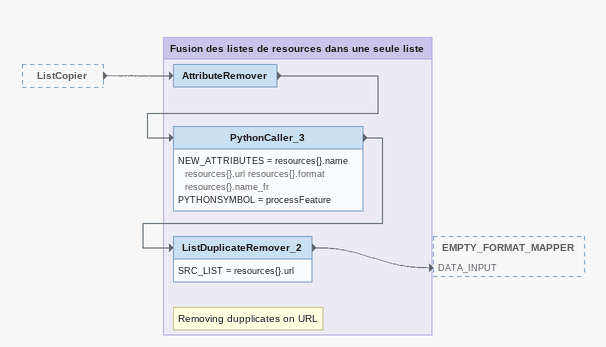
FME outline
ListCopier [outside]
    -> AttributeRemover

Bookmark: Fusion des listes de resources dans une seule liste
AttributeRemover
    -> PythonCaller_3
PythonCaller_3
    NEW_ATTRIBUTES = resources{}.name resources{}.url resources{}.format resources{}.name_fr
    PYTHONSYMBOL = processFeature
    -> ListDuplicateRemover_2
Note: Removing dupplicates on URL
ListDuplicateRemover_2
    SRC_LIST = resources{}.url
    -> EMPTY_FORMAT_MAPPER [DATA_INPUT]
